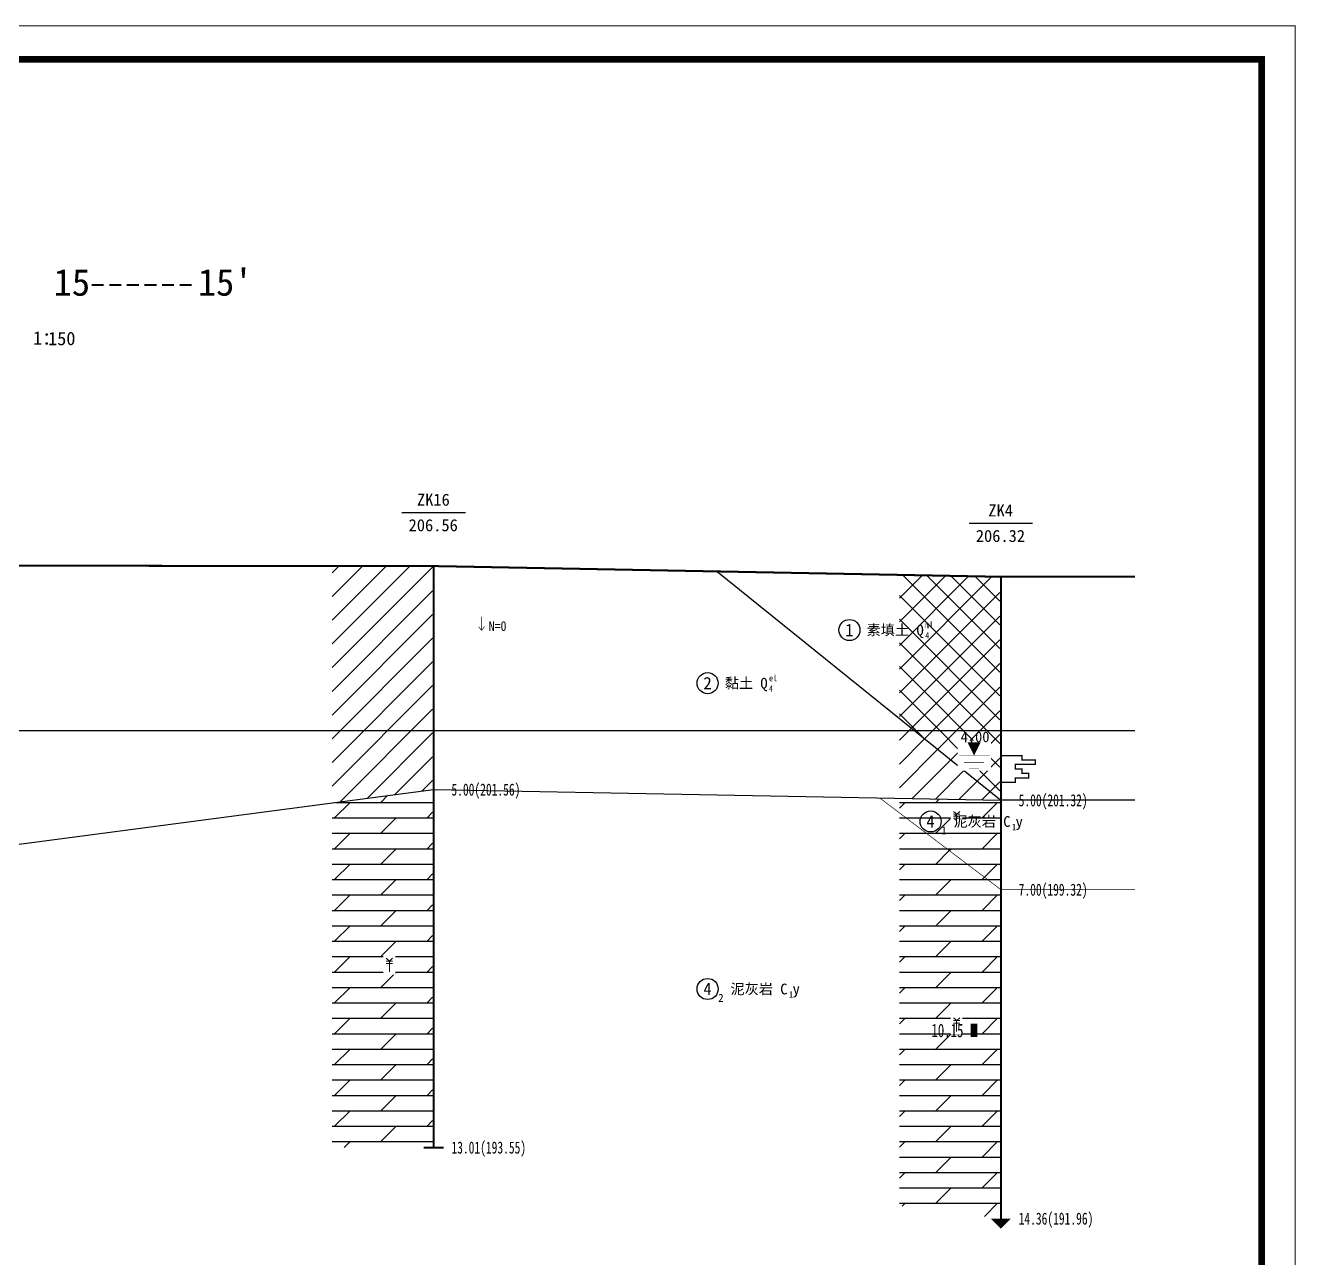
# Model space of a CAD drawing. Header units: millimetres. Extents: x -255 to 9196, y 129 to 426.
# Drawn here: x 6426.1 to 6615.6, y 242.5 to 426.4 of the extents above; entities that cross this region are included whole.
import ezdxf
from ezdxf.enums import TextEntityAlignment as Align

# ---------------------------------------------------------------- set-up
doc = ezdxf.new("R2010")
doc.units = ezdxf.units.MM
doc.linetypes.add('sx', pattern=[10, 5, 0, 5, 0])
for name, color, linetype in [('GICAD_QUYANG', 7, 'Continuous'), ('地质-原位曲线', 7, 'Continuous'), ('地质-图框', 7, 'Continuous'), ('地质-地层符号', 3, 'Continuous'), ('地质-地层线', 7, 'Continuous'), ('地质-地面线', 7, 'Continuous'), ('地质-填充花纹', 4, 'Continuous'), ('地质-文字', 7, 'Continuous'), ('地质-标贯', 7, 'Continuous'), ('地质-水位线', 5, 'Continuous'), ('地质-钻孔', 7, 'Continuous')]:
    doc.layers.add(name, color=color, linetype=linetype)
doc.layers.add('不打印', color=7, linetype='Continuous', plot=False)
doc.styles.add('LZ_FONTS_FS', font='simfang.ttf', dxfattribs={"width": 0.7})
doc.styles.add('LZ_PMT_LINE', font='', dxfattribs={"height": 2})
doc.styles.get("Standard").update_dxf_attribs({"font": 'simfang.ttf', "height": 2.5})
doc.styles.add('地下水位', font='', dxfattribs={"width": 0.7, "height": 1.58})
doc.styles.add('地层编号', font='', dxfattribs={"width": 0.7, "height": 1.85})
doc.styles.add('层底标注', font='', dxfattribs={"width": 0.7, "height": 1.8})
doc.styles.add('岩土名称', font='simfang.ttf', dxfattribs={"width": 0.7, "height": 1.55})
doc.styles.add('时代', font='', dxfattribs={"width": 0.7, "height": 1.6})
doc.styles.add('标贯动探', font='', dxfattribs={"width": 0.7, "height": 1.45})
doc.styles.add('钻孔标注', font='', dxfattribs={"width": 0.7, "height": 1.8})
doc.styles.get('LZ_PMT_LINE').set_extended_font_data('SimSun')
doc.styles.get('地下水位').set_extended_font_data('FangSong_GB2312')
doc.styles.get('地层编号').set_extended_font_data('FangSong_GB2312')
doc.styles.get('层底标注').set_extended_font_data('FangSong_GB2312')
doc.styles.get('时代').set_extended_font_data('FangSong_GB2312')
doc.styles.get('标贯动探').set_extended_font_data('FangSong_GB2312')
doc.styles.get('钻孔标注').set_extended_font_data('FangSong_GB2312')
doc.linetypes.add('bzhjcx', pattern='A,0.001,[2,XX1.shx,S=1,R=0,X=1,Y=0],-2', length=2.001)
doc.linetypes.add('swx', pattern='A,7,-1.5,["●",LZ_PMT_LINE,S=0.05,R=0,X=0,Y=0],-1.5', length=10)
pattern_1 = [(0, (0, 0), (0, 2.3), []), (45, (0, 0), (4e-16, 4.5999997), [3.252691, -6.5053825])]
pattern_2 = [(45, (0, 0), (-1.767767, 1.767767), [])]

# ---------------------------------------------------------------- blocks, each defined once
blk = doc.blocks.new('FHzhong.dwg')
at = {"color": 1, "lineweight": 0}
for p, q in [((1.06, 1.62), (0.57, 2.04)), ((1.06, 1.62), (1.53, 2.04)), ((0.57, 1.62), (1.53, 1.62)), ((0.57, 1.25), (1.53, 1.25)), ((1.05, 0), (1.05, 1.62))]:
    blk.add_line(p, q, dxfattribs=at)
blk = doc.blocks.new('WipeoutBlock')
blk.add_wipeout([(0, 0), (0, 1), (1, 1), (1, 0)])
blk = doc.blocks.new('FHqiang.dwg')
at = {"color": 1, "lineweight": 0}
for p, q in [((1.06, 1.62), (0.57, 2.04)), ((1.06, 1.62), (1.53, 2.04)), ((0.57, 1.62), (1.53, 1.62)), ((0.57, 1.32), (1.53, 1.32)), ((0.57, 1.02), (1.53, 1.02)), ((1.05, 0), (1.05, 1.62))]:
    blk.add_line(p, q, dxfattribs=at)
blk = doc.blocks.new('gkqy_yan.dwg不标1', base_point=(0, -1))
at = {"color": 1}
blk.add_solid([(-0.5, -2), (-0.5, 0), (0.5, -2), (0.5, 0)], dxfattribs=at)
blk = doc.blocks.new('gkbgfh')
at = {"linetype": 'Continuous'}
blk.add_wipeout([(-0.23, -0.2), (1.12, -0.2), (1.12, 2.33), (-0.23, 2.33)], dxfattribs=at).dxf.layer = '地质-标贯'
at = {"color": 1, "const_width": 0.1}
for points in [[(0.46, 2.13), (0.46, 0.08)], [(0.01, 0.61), (0.46, 0.08), (0.88, 0.64)]]:
    blk.add_lwpolyline(points, dxfattribs=at)
blk = doc.blocks.new('shuiweifh')
at = {"linetype": 'swx'}
blk.add_wipeout([(-2.47, -2.24), (2.54, -2.24), (2.54, 2.22), (-2.47, 2.22)], dxfattribs=at).dxf.layer = '地质-水位线'
at = {"color": 5}
blk.add_lwpolyline([(0, 0, 0, 2, 0), (0, 2, 2, 2, 0)], format="xyseb", dxfattribs=at)
for points, const_width in [([(-2.25, 0.02), (2.32, 0.02)], 0.075), ([(-1.5, -1), (1.5, -1)], 0.075), ([(-0.75, -2), (0.75, -2)], 0.05)]:
    blk.add_lwpolyline(points, dxfattribs=dict(at, const_width=const_width))
blk = doc.blocks.new('zxdt')
blk.add_lwpolyline([(0, 0, 3, 0, 0), (0, -1.5, 0, 0, 0)], format="xyseb")

msp = doc.modelspace()

# ---------------------------------------------------------------- hatches: boundary and pattern name
at = {"layer": '地质-填充花纹', "linetype": 'Continuous'}
h = msp.add_hatch(dxfattribs=at)
h.set_pattern_fill('GKNXT', scale=0.5, style=0, pattern_type=2)
h.set_pattern_definition(pattern_2)
h.paths.add_polyline_path([(6486.83, 345.76), (6486.83, 312.4), (6471.83, 310.43), (6471.83, 345.77)])
h = msp.add_hatch(dxfattribs=at)
h.set_pattern_fill('GKSTT', scale=0.5, style=0, pattern_type=2)
h.set_pattern_definition([(45, (0, 0), (-1.767767, 1.767767), []), (135, (0, 0), (-1.767767, -1.767767), [])])
h.paths.add_polyline_path([(6571.45, 344.16), (6571.45, 310.94), (6556.45, 323.05), (6556.45, 344.44)])
h = msp.add_hatch(dxfattribs=at)
h.set_pattern_fill('GKNXT', scale=0.5, style=0, pattern_type=2)
h.set_pattern_definition(pattern_2)
h.paths.add_polyline_path([(6571.45, 310.94), (6571.45, 310.83), (6556.45, 311.11), (6556.45, 323.05)])
h = msp.add_hatch(dxfattribs=at)
h.set_pattern_fill('GKNHY1', scale=0.5, style=0, pattern_type=2)
h.set_pattern_definition(pattern_1)
h.paths.add_polyline_path([(6486.83, 259.02), (6471.83, 259.02), (6471.83, 310.43), (6486.83, 312.4)])
h = msp.add_hatch(dxfattribs=at)
h.set_pattern_fill('GKNHY1', scale=0.5, style=0, pattern_type=2)
h.set_pattern_definition(pattern_1)
h.paths.add_polyline_path([(6571.45, 310.83), (6571.45, 297.6), (6556.45, 308.95), (6556.45, 311.11)])
h = msp.add_hatch(dxfattribs=at)
h.set_pattern_fill('GKNHY1', scale=0.5, style=0, pattern_type=2)
h.set_pattern_definition(pattern_1)
h.paths.add_polyline_path([(6571.45, 297.6), (6571.45, 248.44), (6556.45, 250.32), (6556.45, 308.95)])

# ---------------------------------------------------------------- linework, layer by layer
at = {"lineweight": 40, "elevation": -12.5}
for points in [[(6435.99, 387.73), (6437.74, 387.73)], [(6438.61, 387.73), (6440.36, 387.73)], [(6441.23, 387.73), (6442.99, 387.73)], [(6443.86, 387.73), (6445.61, 387.73)], [(6446.48, 387.73), (6448.24, 387.73)], [(6449.11, 387.73), (6450.86, 387.73)]]:
    msp.add_lwpolyline(points, dxfattribs=at)
at = {"layer": '地质-原位曲线', "color": 3, "linetype": 'Continuous', "const_width": 0.2, "flags": 128}
msp.add_lwpolyline([(6571.75, 317.49), (6574.75, 317.49), (6574.75, 316.82), (6576.75, 316.82), (6576.75, 316.16), (6573.75, 316.16), (6573.75, 315.49), (6574.75, 315.49), (6574.75, 314.82), (6575.75, 314.82), (6575.75, 314.16), (6573.75, 314.16), (6573.75, 313.49), (6571.75, 313.49)], dxfattribs=at)
at = {"layer": '地质-地层符号', "color": 7, "linetype": 'Continuous'}
for centre in [(6549.01, 336.22), (6527.85, 328.29), (6561.12, 307.66), (6527.85, 282.67)]:
    msp.add_ellipse(centre, major_axis=(0, 1.57), ratio=1, dxfattribs=at)
at = {"layer": '地质-地层线', "color": 4, "linetype": 'bzhjcx', "flags": 128}
for points in [[(6529.29, 344.96), (6571.6, 310.82)], [(6242.38, 279.62), (6262.38, 279.62), (6336.13, 292.56), (6486.98, 312.42), (6571.6, 310.82)]]:
    msp.add_lwpolyline(points, dxfattribs=at)
at = {"layer": '地质-地层线', "color": 2, "const_width": 0.1, "flags": 128}
msp.add_lwpolyline([(6553.52, 311.17), (6571.6, 297.49), (6591.6, 297.49)], dxfattribs=at)
at = {"layer": '地质-地层线', "color": 4, "linetype": 'bzhjcx'}
msp.add_lwpolyline([(6591.6, 310.82), (6571.6, 310.82)], dxfattribs=at)
at = {"layer": '地质-地面线', "color": 3, "linetype": 'Continuous', "const_width": 0.3}
msp.add_lwpolyline([(6242.38, 342.96), (6262.38, 342.96), (6336.13, 345.89), (6486.98, 345.76), (6571.6, 344.16), (6591.6, 344.16)], dxfattribs=at)
at = {"layer": '地质-钻孔', "color": 7, "linetype": 'Continuous'}
for p, q in [((6482.24, 353.76), (6491.71, 353.76)), ((6566.86, 352.16), (6576.33, 352.16))]:
    msp.add_line(p, q, dxfattribs=at)
at = {"layer": '地质-钻孔', "color": 7, "linetype": 'sx', "const_width": 0.3, "flags": 128}
for points in [[(6486.98, 345.76), (6486.98, 259.02)], [(6571.6, 344.16), (6571.6, 248.42)]]:
    msp.add_lwpolyline(points, dxfattribs=at)
at = {"layer": '地质-钻孔', "color": 7, "linetype": 'Continuous', "const_width": 0.3, "flags": 128}
msp.add_lwpolyline([(6485.48, 259.02), (6488.48, 259.02)], dxfattribs=at)

# ---------------------------------------------------------------- block references
at = {"layer": 'GICAD_QUYANG', "linetype": 'Continuous'}
msp.add_blockref('gkqy_yan.dwg不标1', (6567.6, 276.49), dxfattribs=at)
at = {"layer": '地质-钻孔', "linetype": 'Continuous'}
msp.add_blockref('zxdt', (6571.6, 248.42), dxfattribs=at)

# ---------------------------------------------------------------- texts
at = {"style": 'LZ_FONTS_FS'}
msp.add_text('15', height=4, dxfattribs=at).set_placement((6435.73, 386.09, -12.5), align=Align.RIGHT)
for s, height, p in [("15'", 4, (6451.8, 386.1, -12.5)), ('1：', 2, (6427.21, 378.77, -12.5)), ('150', 2, (6429.46, 378.71, -12.5))]:
    msp.add_text(s, height=height, dxfattribs=at).set_placement(p)
at = {"layer": '地质-地层符号', "color": 7, "linetype": 'Continuous', "style": '时代', "width": 0.8}
for s, p in [('ml', (6560.31, 336.49)), ('4', (6560.31, 334.92)), ('4', (6537.01, 326.99)), ('el', (6537.01, 328.56)), ('1', (6573.26, 306.36)), ('1', (6539.99, 281.37))]:
    msp.add_text(s, height=0.96, dxfattribs=at).set_placement(p)
at = {"layer": '地质-地层符号', "color": 7, "linetype": 'Continuous'}
for s, height, style, p in [('1', 1.85, '地层编号', (6548.37, 335.3)), ('素填土', 1.55, '岩土名称', (6551.57, 335.45)), ('Q', 1.6, '时代', (6559.01, 335.42)), ('2', 1.85, '地层编号', (6527.21, 327.37)), ('黏土', 1.55, '岩土名称', (6530.42, 327.52)), ('Q', 1.6, '时代', (6535.71, 327.49)), ('4', 1.85, '地层编号', (6560.48, 306.74)), ('C', 1.6, '时代', (6571.95, 306.86)), ('y', 1.6, '时代', (6573.79, 306.86)), ('4', 1.85, '地层编号', (6527.21, 281.75)), ('泥灰岩', 1.55, '岩土名称', (6531.25, 281.9)), ('C', 1.6, '时代', (6538.68, 281.87)), ('y', 1.6, '时代', (6540.52, 281.87)), ('2', 1.2, '地层编号', (6529.42, 280.75))]:
    msp.add_text(s, height=height, dxfattribs=dict(at, style=style)).set_placement(p)
at = {"layer": '地质-文字', "color": 7, "linetype": 'Continuous', "style": '层底标注', "width": 0.7}
for s, p in [('5.00(201.56)', (6489.63, 311.52)), ('5.00(201.32)', (6574.25, 309.92)), ('7.00(199.32)', (6574.25, 296.59)), ('13.01(193.55)', (6489.63, 258.12)), ('14.36(191.96)', (6574.25, 247.52))]:
    msp.add_text(s, height=1.8, dxfattribs=at).set_placement(p)
at = {"layer": '地质-标贯', "color": 6, "linetype": 'Continuous', "style": '标贯动探', "width": 0.9}
msp.add_text('N=0', height=1.45, dxfattribs=at).set_placement((6495.18, 336.09))
at = {"layer": '地质-钻孔', "color": 7, "linetype": 'Continuous', "style": '钻孔标注'}
for s, p in [('ZK16', (6484.49, 354.76)), ('ZK4', (6569.73, 353.16)), ('206.56', (6483.24, 350.96)), ('206.32', (6567.86, 349.36))]:
    msp.add_text(s, height=1.8, dxfattribs=at).set_placement(p)

# ---------------------------------------------------------------- next in the draw order: block references
at = {"layer": '地质-填充花纹', "linetype": 'Continuous', "xscale": 1.762031016555556, "yscale": 2.838761826268114}
for p in [(6564.11, 306.73), (6479.49, 284.82), (6564.11, 275.93)]:
    msp.add_blockref('WipeoutBlock', p, dxfattribs=at)

# ---------------------------------------------------------------- next in the draw order: linework, layer by layer
at = {"layer": '不打印', "linetype": 'Continuous', "const_width": 0.15}
msp.add_lwpolyline([(6195.49, 129.34), (6615.49, 129.34), (6615.49, 426.34), (6195.49, 426.34), (6195.49, 129.34)], dxfattribs=at)
at = {"layer": '地质-图框', "linetype": 'Continuous', "const_width": 1}
msp.add_lwpolyline([(6200.49, 134.34), (6610.49, 134.34), (6610.49, 421.34), (6200.49, 421.34), (6200.49, 134.34), (6610.49, 134.34)], dxfattribs=at)

# ---------------------------------------------------------------- next in the draw order: block references
at = {"layer": '地质-填充花纹', "linetype": 'Continuous'}
for name, p in [('FHqiang.dwg', (6563.95, 307.12)), ('FHzhong.dwg', (6479.33, 285.22)), ('FHzhong.dwg', (6563.95, 276.33))]:
    msp.add_blockref(name, p, dxfattribs=at)

# ---------------------------------------------------------------- next in the draw order: texts
at = {"layer": 'GICAD_QUYANG', "color": 1, "linetype": 'Continuous', "width": 0.7}
msp.add_text('10.15', height=2, dxfattribs=at).set_placement((6561.25, 275.49))
at = {"layer": '地质-地层符号', "color": 7, "linetype": 'Continuous'}
for s, height, style, p in [('泥灰岩', 1.55, '岩土名称', (6564.52, 306.89)), ('1', 1.2, '地层编号', (6562.69, 305.74))]:
    msp.add_text(s, height=height, dxfattribs=dict(at, style=style)).set_placement(p)

# ---------------------------------------------------------------- next in the draw order: block references
at = {"layer": '地质-标贯', "color": 7, "linetype": 'Continuous'}
msp.add_blockref('gkbgfh', (6493.68, 336.09), dxfattribs=at)
at = {"layer": '地质-水位线', "color": 7, "linetype": 'swx'}
msp.add_blockref('shuiweifh', (6567.6, 317.49), dxfattribs=at)

# ---------------------------------------------------------------- next in the draw order: linework, layer by layer
at = {"color": 6, "linetype": 'swx', "const_width": 0.2, "flags": 128}
msp.add_lwpolyline([(6242.39, 321.19), (6591.6, 321.19)], dxfattribs=at)

# ---------------------------------------------------------------- next in the draw order: texts
at = {"layer": '地质-水位线', "color": 5, "linetype": 'swx', "style": '地下水位'}
msp.add_text('4.00', height=1.58, dxfattribs=at).set_placement((6565.6, 319.49))

doc.saveas('drawing.dxf')
